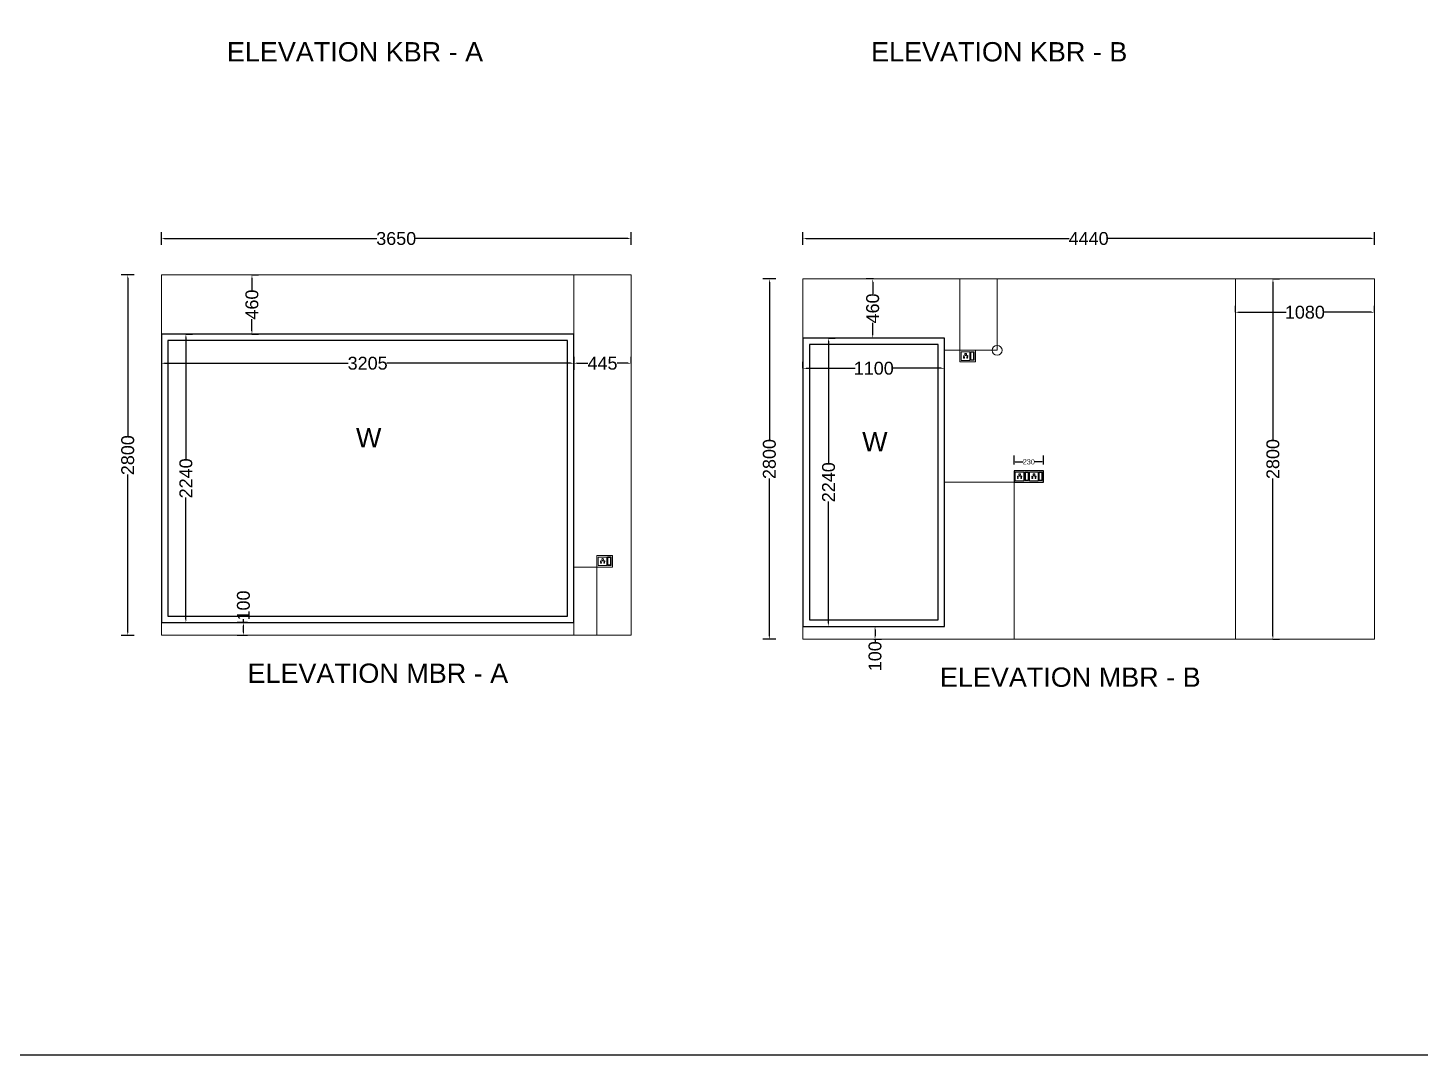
# Model space of a CAD drawing. Header units: millimetres. Extents: x 320648 to 374874, y 181010 to 214614.
# Drawn here: x 341293 to 352112, y 181010 to 188991 of the extents above; entities that cross this region are included whole.
import ezdxf

# ---------------------------------------------------------------- set-up
doc = ezdxf.new("R2010")
doc.units = ezdxf.units.MM
doc.layers.get('0').update_dxf_attribs({"color": 255})
doc.layers.get('Defpoints').update_dxf_attribs({"color": 2})
for name, color, linetype in [('DOOR', 1, 'Continuous'), ('E', 3, 'Continuous'), ('WINDOW', 5, 'Continuous')]:
    doc.layers.add(name, color=color, linetype=linetype)
doc.layers.add('ELIVATION', color=255, linetype='Continuous', lineweight=18)
doc.layers.add('LS_DR_ELECTRICAL', color=1, linetype='Continuous', lineweight=0)
doc.styles.get("Standard").update_dxf_attribs({"font": 'arial.ttf'})
doc.dimstyles.new('ISO-25', dxfattribs={"dimtxt": 100, "dimasz": 25, "dimexe": 50, "dimexo": 1, "dimtad": 0, "dimdec": 0, "dimdsep": 46, "dimtxsty": 'Standard', "dimcen": 2.5, "dimclrd": 2, "dimclre": 252, "dimclrt": 1, "dimadec": 0, "dimazin": 0, "dimtfac": 1, "dimtdec": 0, "dimtmove": 0, "dimatfit": 3, "dimfxl": 50, "dimfxlon": 1, "dimarcsym": 0})

# ---------------------------------------------------------------- blocks, each defined once
blk = doc.blocks.new('*D143')
at = {"layer": 'Defpoints', "color": 0, "ltscale": 2, "transparency": 16777216}
for p in [(342069, 187071), (342330, 187071), (342330, 184271)]:
    blk.add_point(p, dxfattribs=at)
at = {"layer": 'ELIVATION', "color": 252, "lineweight": -2, "ltscale": 2, "transparency": 16777216}
for p, q in [((342119, 187071), (342019, 187071)), ((342119, 184271), (342019, 184271))]:
    blk.add_line(p, q, dxfattribs=at)
at = {"layer": 'ELIVATION', "color": 2, "lineweight": -2, "ltscale": 2, "transparency": 16777216}
for p, q in [((342069, 187046), (342069, 185822)), ((342069, 184296), (342069, 185521))]:
    blk.add_line(p, q, dxfattribs=at)
at = {"layer": 'ELIVATION', "color": 2, "ltscale": 2, "transparency": 16777216}
for points in [[(342065, 187046), (342073, 187046), (342069, 187071)], [(342065, 184296), (342073, 184296), (342069, 184271)]]:
    blk.add_solid(points, dxfattribs=at)
at = {"layer": 'ELIVATION', "color": 1, "ltscale": 2, "transparency": 16777216, "insert": (342069, 185671), "char_height": 100, "attachment_point": 5, "rotation": 90}
blk.add_mtext('2800', dxfattribs=at)
blk = doc.blocks.new('*D144')
at = {"layer": 'Defpoints', "color": 0, "ltscale": 2, "transparency": 16777216}
for p in [(345980, 187354), (342330, 187071), (345980, 187071)]:
    blk.add_point(p, dxfattribs=at)
at = {"layer": 'ELIVATION', "color": 252, "lineweight": -2, "ltscale": 2, "transparency": 16777216}
for p, q in [((342330, 187304), (342330, 187404)), ((345980, 187304), (345980, 187404))]:
    blk.add_line(p, q, dxfattribs=at)
at = {"layer": 'ELIVATION', "color": 2, "lineweight": -2, "ltscale": 2, "transparency": 16777216}
for p, q in [((342355, 187354), (344005, 187354)), ((345955, 187354), (344305, 187354))]:
    blk.add_line(p, q, dxfattribs=at)
at = {"layer": 'ELIVATION', "color": 2, "ltscale": 2, "transparency": 16777216}
for points in [[(342355, 187358), (342355, 187350), (342330, 187354)], [(345955, 187358), (345955, 187350), (345980, 187354)]]:
    blk.add_solid(points, dxfattribs=at)
at = {"layer": 'ELIVATION', "color": 1, "ltscale": 2, "transparency": 16777216, "insert": (344155, 187354), "char_height": 100, "attachment_point": 5}
blk.add_mtext('3650', dxfattribs=at)
blk = doc.blocks.new('*D145')
at = {"layer": 'Defpoints', "color": 0, "ltscale": 2, "transparency": 16777216}
for p in [(347055, 187041), (347316, 187041), (347316, 184241)]:
    blk.add_point(p, dxfattribs=at)
at = {"layer": 'ELIVATION', "color": 252, "lineweight": -2, "ltscale": 2, "transparency": 16777216}
for p, q in [((347105, 187041), (347005, 187041)), ((347105, 184241), (347005, 184241))]:
    blk.add_line(p, q, dxfattribs=at)
at = {"layer": 'ELIVATION', "color": 2, "lineweight": -2, "ltscale": 2, "transparency": 16777216}
for p, q in [((347055, 187016), (347055, 185791)), ((347055, 184266), (347055, 185490))]:
    blk.add_line(p, q, dxfattribs=at)
at = {"layer": 'ELIVATION', "color": 2, "ltscale": 2, "transparency": 16777216}
for points in [[(347051, 187016), (347059, 187016), (347055, 187041)], [(347051, 184266), (347059, 184266), (347055, 184241)]]:
    blk.add_solid(points, dxfattribs=at)
at = {"layer": 'ELIVATION', "color": 1, "ltscale": 2, "transparency": 16777216, "insert": (347055, 185641), "char_height": 100, "attachment_point": 5, "rotation": 90}
blk.add_mtext('2800', dxfattribs=at)
blk = doc.blocks.new('*D146')
at = {"layer": 'Defpoints', "color": 0, "ltscale": 2, "transparency": 16777216}
for p in [(351756, 187354), (347316, 187041), (351756, 187041)]:
    blk.add_point(p, dxfattribs=at)
at = {"layer": 'ELIVATION', "color": 252, "lineweight": -2, "ltscale": 2, "transparency": 16777216}
for p, q in [((347316, 187304), (347316, 187404)), ((351756, 187304), (351756, 187404))]:
    blk.add_line(p, q, dxfattribs=at)
at = {"layer": 'ELIVATION', "color": 2, "lineweight": -2, "ltscale": 2, "transparency": 16777216}
for p, q in [((347341, 187354), (349384, 187354)), ((351731, 187354), (349688, 187354))]:
    blk.add_line(p, q, dxfattribs=at)
at = {"layer": 'ELIVATION', "color": 2, "ltscale": 2, "transparency": 16777216}
for points in [[(347341, 187358), (347341, 187350), (347316, 187354)], [(351731, 187358), (351731, 187350), (351756, 187354)]]:
    blk.add_solid(points, dxfattribs=at)
at = {"layer": 'ELIVATION', "color": 1, "ltscale": 2, "transparency": 16777216, "insert": (349536, 187354), "char_height": 100, "attachment_point": 5}
blk.add_mtext('4440', dxfattribs=at)
blk = doc.blocks.new('*D312')
at = {"layer": 'Defpoints', "color": 0, "ltscale": 2, "transparency": 16777216}
for p in [(350676, 186781), (351756, 186781), (351756, 186781)]:
    blk.add_point(p, dxfattribs=at)
at = {"layer": 'LS_DR_ELECTRICAL', "color": 252, "lineweight": -2, "ltscale": 2, "transparency": 16777216}
for p, q in [((350676, 186781), (350676, 186831)), ((351756, 186781), (351756, 186831))]:
    blk.add_line(p, q, dxfattribs=at)
at = {"layer": 'LS_DR_ELECTRICAL', "color": 2, "lineweight": -2, "ltscale": 2, "transparency": 16777216}
for p, q in [((350701, 186781), (351071, 186781)), ((351731, 186781), (351361, 186781))]:
    blk.add_line(p, q, dxfattribs=at)
at = {"layer": 'LS_DR_ELECTRICAL', "color": 2, "ltscale": 2, "transparency": 16777216}
for points in [[(350701, 186786), (350701, 186777), (350676, 186781)], [(351731, 186786), (351731, 186777), (351756, 186781)]]:
    blk.add_solid(points, dxfattribs=at)
at = {"layer": 'LS_DR_ELECTRICAL', "color": 1, "ltscale": 2, "transparency": 16777216, "insert": (351216, 186781), "char_height": 100, "attachment_point": 5}
blk.add_mtext('1080', dxfattribs=at)
blk = doc.blocks.new('*D313')
at = {"layer": 'Defpoints', "color": 0, "ltscale": 2, "transparency": 16777216}
for p in [(350968, 187041), (350968, 184241), (350968, 184241)]:
    blk.add_point(p, dxfattribs=at)
at = {"layer": 'LS_DR_ELECTRICAL', "color": 252, "lineweight": -2, "ltscale": 2, "transparency": 16777216}
for p, q in [((350968, 187041), (351018, 187041)), ((350968, 184241), (351018, 184241))]:
    blk.add_line(p, q, dxfattribs=at)
at = {"layer": 'LS_DR_ELECTRICAL', "color": 2, "lineweight": -2, "ltscale": 2, "transparency": 16777216}
for p, q in [((350968, 187016), (350968, 185791)), ((350968, 184266), (350968, 185490))]:
    blk.add_line(p, q, dxfattribs=at)
at = {"layer": 'LS_DR_ELECTRICAL', "color": 2, "ltscale": 2, "transparency": 16777216}
for points in [[(350964, 187016), (350972, 187016), (350968, 187041)], [(350964, 184266), (350972, 184266), (350968, 184241)]]:
    blk.add_solid(points, dxfattribs=at)
at = {"layer": 'LS_DR_ELECTRICAL', "color": 1, "ltscale": 2, "transparency": 16777216, "insert": (350968, 185641), "char_height": 100, "attachment_point": 5, "rotation": 90}
blk.add_mtext('2800', dxfattribs=at)
blk = doc.blocks.new('*D314')
at = {"layer": 'Defpoints', "color": 0, "ltscale": 2, "transparency": 16777216}
for p in [(347858, 187041), (347866, 187041), (347866, 186581)]:
    blk.add_point(p, dxfattribs=at)
at = {"layer": 'WINDOW', "color": 252, "lineweight": -2, "ltscale": 2, "transparency": 16777216}
for p, q in [((347865, 187041), (347808, 187041)), ((347865, 186581), (347808, 186581))]:
    blk.add_line(p, q, dxfattribs=at)
at = {"layer": 'WINDOW', "color": 2, "lineweight": -2, "ltscale": 2, "transparency": 16777216}
for p, q in [((347858, 187016), (347858, 186924)), ((347858, 186606), (347858, 186698))]:
    blk.add_line(p, q, dxfattribs=at)
at = {"layer": 'WINDOW', "color": 2, "ltscale": 2, "transparency": 16777216}
for points in [[(347854, 187016), (347862, 187016), (347858, 187041)], [(347854, 186606), (347862, 186606), (347858, 186581)]]:
    blk.add_solid(points, dxfattribs=at)
at = {"layer": 'WINDOW', "color": 1, "ltscale": 2, "transparency": 16777216, "insert": (347858, 186811), "char_height": 100, "attachment_point": 5, "rotation": 90}
blk.add_mtext('460', dxfattribs=at)
blk = doc.blocks.new('*D315')
at = {"layer": 'Defpoints', "color": 0, "ltscale": 2, "transparency": 16777216}
for p in [(347316, 186346), (348416, 186346), (348416, 186346)]:
    blk.add_point(p, dxfattribs=at)
at = {"layer": 'WINDOW', "color": 252, "lineweight": -2, "ltscale": 2, "transparency": 16777216}
for p, q in [((347316, 186346), (347316, 186396)), ((348416, 186346), (348416, 186396))]:
    blk.add_line(p, q, dxfattribs=at)
at = {"layer": 'WINDOW', "color": 2, "lineweight": -2, "ltscale": 2, "transparency": 16777216}
for p, q in [((347341, 186346), (347721, 186346)), ((348391, 186346), (348011, 186346))]:
    blk.add_line(p, q, dxfattribs=at)
at = {"layer": 'WINDOW', "color": 2, "ltscale": 2, "transparency": 16777216}
for points in [[(347341, 186350), (347341, 186342), (347316, 186346)], [(348391, 186350), (348391, 186342), (348416, 186346)]]:
    blk.add_solid(points, dxfattribs=at)
at = {"layer": 'WINDOW', "color": 1, "ltscale": 2, "transparency": 16777216, "insert": (347866, 186346), "char_height": 100, "attachment_point": 5}
blk.add_mtext('1100', dxfattribs=at)
blk = doc.blocks.new('*D316')
at = {"layer": 'Defpoints', "color": 0, "ltscale": 2, "transparency": 16777216}
for p in [(347515, 186581), (347515, 184341), (347515, 184341)]:
    blk.add_point(p, dxfattribs=at)
at = {"layer": 'WINDOW', "color": 252, "lineweight": -2, "ltscale": 2, "transparency": 16777216}
for p, q in [((347515, 186581), (347565, 186581)), ((347515, 184341), (347565, 184341))]:
    blk.add_line(p, q, dxfattribs=at)
at = {"layer": 'WINDOW', "color": 2, "lineweight": -2, "ltscale": 2, "transparency": 16777216}
for p, q in [((347515, 186556), (347515, 185611)), ((347515, 184366), (347515, 185310))]:
    blk.add_line(p, q, dxfattribs=at)
at = {"layer": 'WINDOW', "color": 2, "ltscale": 2, "transparency": 16777216}
for points in [[(347511, 186556), (347519, 186556), (347515, 186581)], [(347511, 184366), (347519, 184366), (347515, 184341)]]:
    blk.add_solid(points, dxfattribs=at)
at = {"layer": 'WINDOW', "color": 1, "ltscale": 2, "transparency": 16777216, "insert": (347515, 185461), "char_height": 100, "attachment_point": 5, "rotation": 90}
blk.add_mtext('2240', dxfattribs=at)
blk = doc.blocks.new('*D317')
at = {"layer": 'Defpoints', "color": 0, "ltscale": 2, "transparency": 16777216}
for p in [(347866, 184341), (347866, 184241), (347876, 184241)]:
    blk.add_point(p, dxfattribs=at)
at = {"layer": 'WINDOW', "color": 252, "lineweight": -2, "ltscale": 2, "transparency": 16777216}
for p, q in [((347867, 184341), (347926, 184341)), ((347867, 184241), (347926, 184241))]:
    blk.add_line(p, q, dxfattribs=at)
at = {"layer": 'WINDOW', "color": 2, "lineweight": -2, "ltscale": 2, "transparency": 16777216}
for p, q in [((347876, 184316), (347876, 184266)), ((347876, 184241), (347876, 184216))]:
    blk.add_line(p, q, dxfattribs=at)
at = {"layer": 'WINDOW', "color": 2, "ltscale": 2, "transparency": 16777216}
for points in [[(347872, 184316), (347880, 184316), (347876, 184341)], [(347872, 184266), (347880, 184266), (347876, 184241)]]:
    blk.add_solid(points, dxfattribs=at)
at = {"layer": 'WINDOW', "color": 1, "ltscale": 2, "transparency": 16777216, "insert": (347876, 184109), "char_height": 100, "attachment_point": 5, "rotation": 90}
blk.add_mtext('100', dxfattribs=at)
blk = doc.blocks.new('*D318')
at = {"layer": 'Defpoints', "color": 0, "ltscale": 2, "transparency": 16777216}
for p in [(345535, 186385), (345980, 186385), (345980, 186385)]:
    blk.add_point(p, dxfattribs=at)
at = {"layer": 'WINDOW', "color": 252, "lineweight": -2, "ltscale": 2, "transparency": 16777216}
for p, q in [((345535, 186385), (345535, 186435)), ((345980, 186385), (345980, 186435))]:
    blk.add_line(p, q, dxfattribs=at)
at = {"layer": 'WINDOW', "color": 2, "lineweight": -2, "ltscale": 2, "transparency": 16777216}
for p, q in [((345560, 186385), (345644, 186385)), ((345955, 186385), (345871, 186385))]:
    blk.add_line(p, q, dxfattribs=at)
at = {"layer": 'WINDOW', "color": 2, "ltscale": 2, "transparency": 16777216}
for points in [[(345560, 186390), (345560, 186381), (345535, 186385)], [(345955, 186390), (345955, 186381), (345980, 186385)]]:
    blk.add_solid(points, dxfattribs=at)
at = {"layer": 'WINDOW', "color": 1, "ltscale": 2, "transparency": 16777216, "insert": (345758, 186385), "char_height": 100, "attachment_point": 5}
blk.add_mtext('445', dxfattribs=at)
blk = doc.blocks.new('*D319')
at = {"layer": 'Defpoints', "color": 0, "ltscale": 2, "transparency": 16777216}
for p in [(342521, 186611), (342521, 184371), (342521, 184371)]:
    blk.add_point(p, dxfattribs=at)
at = {"layer": 'WINDOW', "color": 252, "lineweight": -2, "ltscale": 2, "transparency": 16777216}
for p, q in [((342521, 186611), (342571, 186611)), ((342521, 184371), (342571, 184371))]:
    blk.add_line(p, q, dxfattribs=at)
at = {"layer": 'WINDOW', "color": 2, "lineweight": -2, "ltscale": 2, "transparency": 16777216}
for p, q in [((342521, 186586), (342521, 185642)), ((342521, 184396), (342521, 185341))]:
    blk.add_line(p, q, dxfattribs=at)
at = {"layer": 'WINDOW', "color": 2, "ltscale": 2, "transparency": 16777216}
for points in [[(342516, 186586), (342525, 186586), (342521, 186611)], [(342516, 184396), (342525, 184396), (342521, 184371)]]:
    blk.add_solid(points, dxfattribs=at)
at = {"layer": 'WINDOW', "color": 1, "ltscale": 2, "transparency": 16777216, "insert": (342521, 185491), "char_height": 100, "attachment_point": 5, "rotation": 90}
blk.add_mtext('2240', dxfattribs=at)
blk = doc.blocks.new('*D320')
at = {"layer": 'Defpoints', "color": 0, "ltscale": 2, "transparency": 16777216}
for p in [(345535, 186435), (342330, 186403), (345535, 186385)]:
    blk.add_point(p, dxfattribs=at)
at = {"layer": 'WINDOW', "color": 252, "lineweight": -2, "ltscale": 2, "transparency": 16777216}
for p, q in [((345535, 186434), (345535, 186335)), ((342330, 186402), (342330, 186335))]:
    blk.add_line(p, q, dxfattribs=at)
at = {"layer": 'WINDOW', "color": 2, "lineweight": -2, "ltscale": 2, "transparency": 16777216}
for p, q in [((342355, 186385), (343782, 186385)), ((345510, 186385), (344083, 186385))]:
    blk.add_line(p, q, dxfattribs=at)
at = {"layer": 'WINDOW', "color": 2, "ltscale": 2, "transparency": 16777216}
for points in [[(342355, 186390), (342355, 186381), (342330, 186385)], [(345510, 186390), (345510, 186381), (345535, 186385)]]:
    blk.add_solid(points, dxfattribs=at)
at = {"layer": 'WINDOW', "color": 1, "ltscale": 2, "transparency": 16777216, "insert": (343933, 186385), "char_height": 100, "attachment_point": 5}
blk.add_mtext('3205', dxfattribs=at)
blk = doc.blocks.new('*D321')
at = {"layer": 'Defpoints', "color": 0, "ltscale": 2, "transparency": 16777216}
for p in [(343034, 187071), (343034, 187071), (343034, 186611)]:
    blk.add_point(p, dxfattribs=at)
at = {"layer": 'WINDOW', "color": 252, "lineweight": -2, "ltscale": 2, "transparency": 16777216}
for p, q in [((343034, 187071), (343084, 187071)), ((343034, 186611), (343084, 186611))]:
    blk.add_line(p, q, dxfattribs=at)
at = {"layer": 'WINDOW', "color": 2, "lineweight": -2, "ltscale": 2, "transparency": 16777216}
for p, q in [((343034, 187046), (343034, 186954)), ((343034, 186636), (343034, 186728))]:
    blk.add_line(p, q, dxfattribs=at)
at = {"layer": 'WINDOW', "color": 2, "ltscale": 2, "transparency": 16777216}
for points in [[(343030, 187046), (343038, 187046), (343034, 187071)], [(343030, 186636), (343038, 186636), (343034, 186611)]]:
    blk.add_solid(points, dxfattribs=at)
at = {"layer": 'WINDOW', "color": 1, "ltscale": 2, "transparency": 16777216, "insert": (343034, 186841), "char_height": 100, "attachment_point": 5, "rotation": 90}
blk.add_mtext('460', dxfattribs=at)
blk = doc.blocks.new('15 amps socket')
at = {"layer": 'ELIVATION', "color": 1}
for p, q in [((27, -46), (30, -46)), ((30, -52), (27, -52)), ((30, -46), (30, -52)), ((52, -46), (49, -46)), ((49, -46), (49, -52)), ((49, -52), (52, -52))]:
    blk.add_line(p, q, dxfattribs=at)
blk.add_lwpolyline([(7, -4), (73, -4), (73, -70), (7, -70)], close=True, dxfattribs=at)
for centre, radius in [((26, -37), 3.64), ((53, -37), 3.04)]:
    blk.add_circle(centre, radius, dxfattribs=at)
for centre, radius, start, end in [((27, -49), 3.35, 85.0209, 274.9791), ((39, -22), 6.07, 298.955, 241.045), ((39, -30), 3.59, 144.944, 35.056), ((52, -49), 3.35, 265.0209, 94.9791)]:
    blk.add_arc(centre, radius, start, end, dxfattribs=at)
blk = doc.blocks.new('SWITCH')
at = {"layer": 'LS_DR_ELECTRICAL', "ltscale": 0.25}
for p, q in [((533533, 100225), (533505, 100225)), ((533505, 100159), (533505, 100225)), ((533529, 100221), (533509, 100221)), ((533509, 100163), (533509, 100221)), ((533529, 100221), (533529, 100163)), ((533533, 100225), (533533, 100159)), ((533533, 100159), (533505, 100159)), ((533529, 100163), (533509, 100163))]:
    blk.add_line(p, q, dxfattribs=at)
blk = doc.blocks.new('*D322')
at = {"layer": 'Defpoints', "color": 0, "ltscale": 2, "transparency": 16777216}
for p in [(349186, 185619), (348956, 185551), (349186, 185551)]:
    blk.add_point(p, dxfattribs=at)
at = {"layer": 'DOOR', "color": 252, "lineweight": -2, "ltscale": 2, "transparency": 16777216}
for p, q in [((348956, 185599), (348956, 185669)), ((349186, 185599), (349186, 185669))]:
    blk.add_line(p, q, dxfattribs=at)
at = {"layer": 'DOOR', "color": 2, "lineweight": -2, "ltscale": 2, "transparency": 16777216}
for p, q in [((348966, 185619), (349026, 185619)), ((349176, 185619), (349116, 185619))]:
    blk.add_line(p, q, dxfattribs=at)
at = {"layer": 'DOOR', "color": 2, "ltscale": 2, "transparency": 16777216}
for points in [[(348966, 185621), (348966, 185617), (348956, 185619)], [(349176, 185621), (349176, 185617), (349186, 185619)]]:
    blk.add_solid(points, dxfattribs=at)
at = {"layer": 'DOOR', "color": 1, "ltscale": 2, "transparency": 16777216, "insert": (349071, 185619), "char_height": 40, "attachment_point": 5}
blk.add_mtext('230', dxfattribs=at)
blk = doc.blocks.new('*D336')
at = {"layer": 'Defpoints', "color": 0, "ltscale": 2, "transparency": 16777216}
for p in [(342968, 184371), (343000, 184371), (343000, 184271)]:
    blk.add_point(p, dxfattribs=at)
at = {"layer": 'LS_DR_ELECTRICAL', "color": 252, "lineweight": -2, "ltscale": 2, "transparency": 16777216}
for p, q in [((342999, 184371), (342918, 184371)), ((342999, 184271), (342918, 184271))]:
    blk.add_line(p, q, dxfattribs=at)
at = {"layer": 'LS_DR_ELECTRICAL', "color": 2, "lineweight": -2, "ltscale": 2, "transparency": 16777216}
for p, q in [((342968, 184371), (342968, 184396)), ((342968, 184296), (342968, 184346))]:
    blk.add_line(p, q, dxfattribs=at)
at = {"layer": 'LS_DR_ELECTRICAL', "color": 2, "ltscale": 2, "transparency": 16777216}
for points in [[(342964, 184346), (342972, 184346), (342968, 184371)], [(342964, 184296), (342972, 184296), (342968, 184271)]]:
    blk.add_solid(points, dxfattribs=at)
at = {"layer": 'LS_DR_ELECTRICAL', "color": 1, "ltscale": 2, "transparency": 16777216, "insert": (342968, 184503), "char_height": 100, "attachment_point": 5, "rotation": 90}
blk.add_mtext('100', dxfattribs=at)

msp = doc.modelspace()

# ---------------------------------------------------------------- linework, layer by layer
at = {"layer": 'DOOR', "ltscale": 2}
msp.add_lwpolyline([(349186.1, 185550.6), (348956.1, 185550.6), (348956.1, 185460.6), (349186.1, 185460.6)], close=True, dxfattribs=at)
at = {"layer": 'E', "ltscale": 2}
msp.add_lwpolyline([(320647.8, 214614.1), (374874.4, 214614.1), (374874.4, 181009.7), (320647.8, 181009.7)], close=True, dxfattribs=at)
at = {"layer": 'ELIVATION', "ltscale": 2}
for points in [[(342330, 187071.4), (345980, 187071.4), (345980, 184271.4), (342330, 184271.4)], [(347316.1, 184240.6), (351756.1, 184240.6), (351756.1, 187040.6), (347316.1, 187040.6)]]:
    msp.add_lwpolyline(points, close=True, dxfattribs=at)
for points in [[(345535, 184271.4), (345535, 187071.4), (345535, 187071.4), (345535, 187071.4)], [(350676.1, 187040.6), (350676.1, 184240.6)]]:
    msp.add_lwpolyline(points, dxfattribs=at)
at = {"layer": 'LS_DR_ELECTRICAL', "ltscale": 2}
for points in [[(348416.1, 186485.6), (348536.1, 186485.6), (348536.1, 187040.6)], [(348655.6, 186485.6), (348824.5, 186485.6), (348824.5, 187040.6)], [(348416.1, 185460.6), (348956.1, 185460.6), (348956.1, 184240.6)], [(345535, 184801.4), (345715, 184801.4), (345715, 184271.4)]]:
    msp.add_lwpolyline(points, dxfattribs=at)
at = {"layer": 'LS_DR_ELECTRICAL', "ltscale": 0.25}
for points in [[(348536.1, 186485.6), (348655.6, 186485.6), (348655.6, 186395.5), (348536.1, 186395.5)], [(345715, 184891.5), (345834.6, 184891.5), (345834.6, 184801.4), (345715, 184801.4)]]:
    msp.add_lwpolyline(points, close=True, dxfattribs=at)
at = {"layer": 'LS_DR_ELECTRICAL', "ltscale": 2}
msp.add_circle((348824.5, 186485.6), 38.6, dxfattribs=at)
at = {"layer": 'WINDOW', "ltscale": 2}
for points in [[(342330, 184371.4), (345535, 184371.4), (345535, 186611.4), (342330, 186611.4)], [(342380, 184421.4), (345485, 184421.4), (345485, 186561.4), (342380, 186561.4)], [(347316.1, 184340.6), (348416.1, 184340.6), (348416.1, 186580.6), (347316.1, 186580.6)], [(347366.1, 184390.6), (348366.1, 184390.6), (348366.1, 186530.6), (347366.1, 186530.6)]]:
    msp.add_lwpolyline(points, close=True, dxfattribs=at)

# ---------------------------------------------------------------- block references
at = {"layer": 'LS_DR_ELECTRICAL', "ltscale": 0.25, "xscale": -1}
for name, p in [('15 amps socket', (348619.5, 186477.8)), ('SWITCH', (882150.3, 86249.2)), ('15 amps socket', (349038.5, 185542.8)), ('SWITCH', (882573.8, 85314.2)), ('15 amps socket', (349149.9, 185542.8)), ('SWITCH', (882680.7, 85314.2)), ('15 amps socket', (345798.4, 184883.7)), ('SWITCH', (879329.2, 84655.1))]:
    msp.add_blockref(name, p, dxfattribs=at)

# ---------------------------------------------------------------- texts
at = {"color": 1, "char_height": 150, "attachment_point": 1}
for s, width, heights, insert in [('ELEVATION KBR - A', 3026.566, [155.2], (342839.3, 188880.2)), ('ELEVATION KBR - B', 3026.566, [155.2], (347845.3, 188880.2)), ('W', 200.473, [0], (343842.3, 185882.6)), ('W', 200.473, [0], (347775.8, 185851.8)), ('ELEVATION MBR - A', 3026.566, [155.2], (342999.3, 184052.1)), ('ELEVATION MBR - B', 3026.566, [155.2], (348380.3, 184021.4))]:
    msp.add_mtext_dynamic_manual_height_columns(s, width=width, gutter_width=12.5, heights=heights, dxfattribs=dict(at, insert=insert))

# ---------------------------------------------------------------- dimensions: what is measured, and where the dimension line sits
at = {"layer": 'DOOR', "ltscale": 2}
dim = msp.add_linear_dim(base=(349186.1, 185618.9), p1=(348956.1, 185550.6), p2=(349186.1, 185550.6), dimstyle='ISO-25', override={"dimtxt": 40, "dimasz": 10, "dimfxl": 20}, dxfattribs=at)
dim.commit()
dim.dimension.update_dxf_attribs({"geometry": '*D322', "text_midpoint": (349071.1, 185618.9)})
at = {"layer": 'ELIVATION', "ltscale": 2}
for base, p1, p2, picture, middle in [((345980, 187353.7), (342330, 187071.4), (345980, 187071.4), '*D144', (344155, 187353.7)), ((351756.1, 187353.7), (347316.1, 187040.6), (351756.1, 187040.6), '*D146', (349536.1, 187353.7))]:
    dim = msp.add_linear_dim(base=base, p1=p1, p2=p2, dimstyle='ISO-25', dxfattribs=at)
    dim.commit()
    dim.dimension.update_dxf_attribs({"geometry": picture, "text_midpoint": middle})
for base, p1, p2, picture, middle in [((342069.1, 187071.4), (342330, 184271.4), (342330, 187071.4), '*D143', (342069.1, 185671.4)), ((347055.1, 187040.6), (347316.1, 184240.6), (347316.1, 187040.6), '*D145', (347055.1, 185640.6))]:
    dim = msp.add_linear_dim(base=base, p1=p1, p2=p2, angle=90, dimstyle='ISO-25', dxfattribs=at)
    dim.commit()
    dim.dimension.update_dxf_attribs({"geometry": picture, "text_midpoint": middle})
at = {"layer": 'LS_DR_ELECTRICAL', "ltscale": 2}
for base, p1, p2, picture, middle in [((350967.9, 184240.6), (350967.9, 187040.6), (350967.9, 184240.6), '*D313', (350967.9, 185640.6)), ((342968.2, 184371.4), (343000, 184271.4), (343000, 184371.4), '*D336', (342968.2, 184502.6))]:
    dim = msp.add_linear_dim(base=base, p1=p1, p2=p2, angle=90, dimstyle='ISO-25', dxfattribs=at)
    dim.commit()
    dim.dimension.update_dxf_attribs({"geometry": picture, "text_midpoint": middle})
dim = msp.add_linear_dim(base=(351756.1, 186781.4), p1=(350676.1, 186781.4), p2=(351756.1, 186781.4), dimstyle='ISO-25', dxfattribs=at)
dim.commit()
dim.dimension.update_dxf_attribs({"geometry": '*D312', "text_midpoint": (351216.1, 186781.4)})
at = {"layer": 'WINDOW', "ltscale": 2}
for base, p1, p2, picture, middle in [((343033.7, 187071.4), (343033.7, 186611.4), (343033.7, 187071.4), '*D321', (343033.7, 186841.4)), ((347857.7, 187040.6), (347866.1, 186580.6), (347866.1, 187040.6), '*D314', (347857.7, 186810.6)), ((342520.5, 184371.4), (342520.5, 186611.4), (342520.5, 184371.4), '*D319', (342520.5, 185491.4)), ((347514.9, 184340.6), (347514.9, 186580.6), (347514.9, 184340.6), '*D316', (347514.9, 185460.6)), ((347876.1, 184240.6), (347866.1, 184340.6), (347866.1, 184240.6), '*D317', (347876.1, 184109.4))]:
    dim = msp.add_linear_dim(base=base, p1=p1, p2=p2, angle=90, dimstyle='ISO-25', dxfattribs=at)
    dim.commit()
    dim.dimension.update_dxf_attribs({"geometry": picture, "text_midpoint": middle})
for base, p1, p2, picture, middle in [((345535, 186385.4), (342330, 186403.2), (345535, 186435.4), '*D320', (343932.5, 186385.4)), ((345980, 186385.4), (345535, 186385.4), (345980, 186385.4), '*D318', (345757.5, 186385.4)), ((348416.1, 186346), (347316.1, 186346), (348416.1, 186346), '*D315', (347866.1, 186346))]:
    dim = msp.add_linear_dim(base=base, p1=p1, p2=p2, dimstyle='ISO-25', dxfattribs=at)
    dim.commit()
    dim.dimension.update_dxf_attribs({"geometry": picture, "text_midpoint": middle})

doc.saveas('drawing.dxf')
